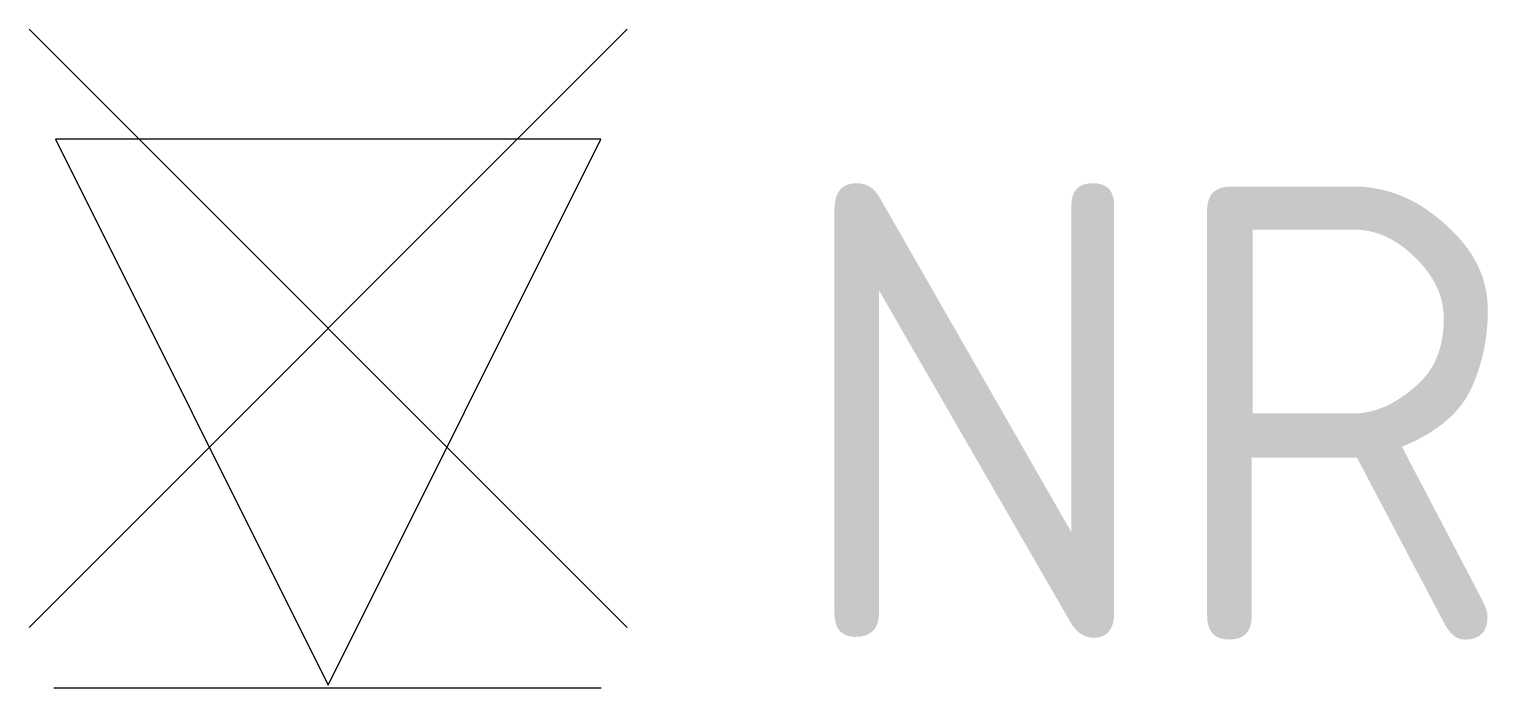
# Model space of a CAD drawing. Extents: x -1.64 to 6.38, y -1.98 to 1.64.
import ezdxf
from ezdxf.enums import TextEntityAlignment as Align

# ---------------------------------------------------------------- set-up
doc = ezdxf.new("R2010")
doc.units = 0
doc.header["$LTSCALE"] = 0.2
doc.styles.add('NLCS-ISO', font='NLCS-ISO.ttf')

msp = doc.modelspace()

# ---------------------------------------------------------------- linework, layer by layer
for p, q in [((-1.6439, -1.6439), (1.6439, 1.6439)), ((-1.6439, 1.6439), (1.6439, -1.6439))]:
    msp.add_line(p, q)
at = {"color": 0, "linetype": 'Continuous'}
for p, q in [((1.5, 1.0393), (-1.5, 1.0393)), ((-1.5, 1.0393), (0, -1.9607)), ((0, -1.9607), (1.5, 1.0393)), ((-1.5088, -1.9757), (1.5016, -1.9757))]:
    msp.add_line(p, q, dxfattribs=at)

# ---------------------------------------------------------------- texts
at = {"style": 'NLCS-ISO'}
msp.add_attdef('NR', text='', height=2.5, dxfattribs=at).set_placement((2.5274, -0.4607), align=Align.MIDDLE_LEFT)

doc.saveas('drawing.dxf')
